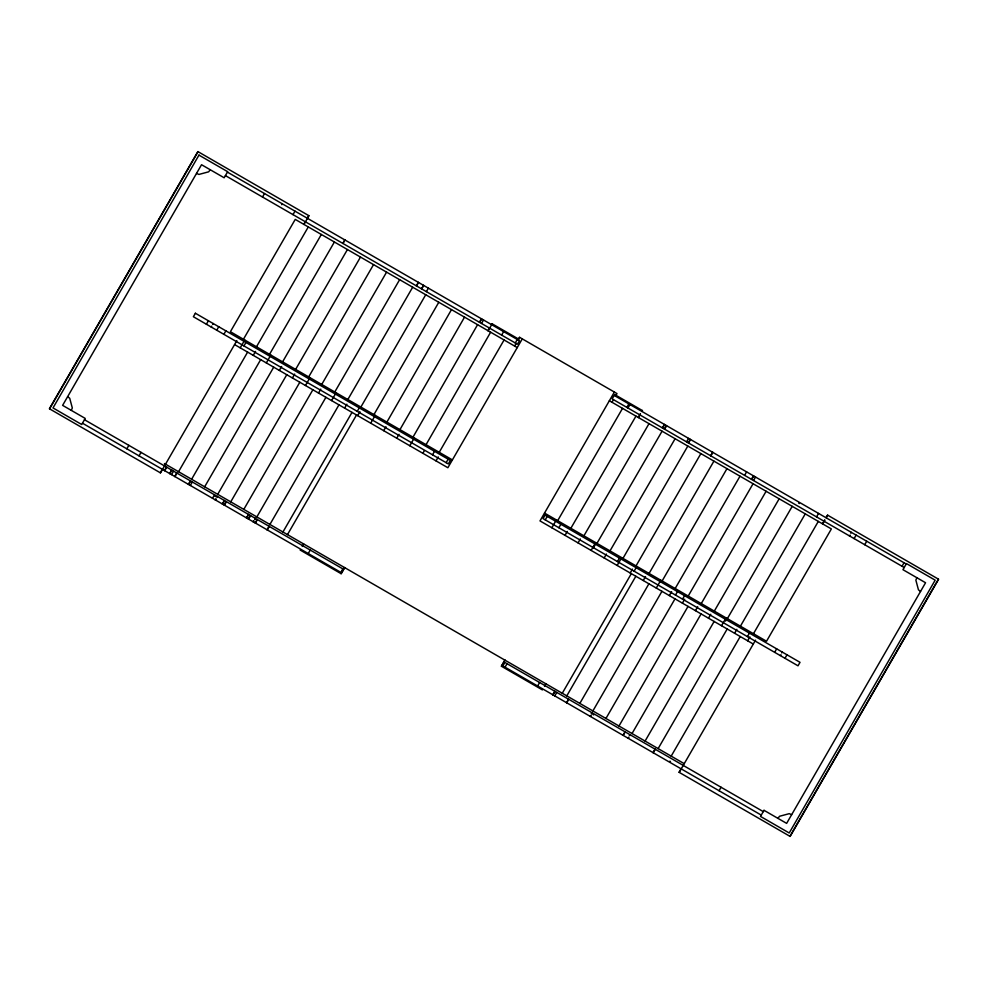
<?xml version="1.0" encoding="UTF-8"?>
<svg xmlns="http://www.w3.org/2000/svg" width="988" height="988" viewBox="0 0 988 988"><rect width="100%" height="100%" fill="white"/><g stroke="black" fill="none" stroke-linecap="round" stroke-linejoin="round"><path stroke-width="1.48" d="M71.309 410.378L72.309 407.958L69.716 398.25L67.629 396.657M916.864 577.721L915.864 580.141L918.457 589.848L920.544 591.442M386.901 422.086L451.491 309.615M399.955 429.619L464.533 317.148M412.996 437.153L477.587 324.681M426.05 444.686L490.628 332.215M49.573 408.847L198.045 151.695M262.487 197.02L264.5 193.537M126.835 448.824L128.848 445.341M206.393 324.249L208.406 320.767M211.197 327.016L211.704 326.151M212.704 324.41L213.21 323.545M281.827 204.701L282.321 203.824M139.036 455.863L141.049 452.381M216.73 330.214L218.743 326.732M223.868 334.327L225.869 330.856M292.979 214.618L294.992 211.136M160.315 472.783L162.464 469.065M303.761 224.325L305.206 221.843M306.638 219.361L308.787 215.631M236.836 340.662L160.488 472.894L49.4 408.748L197.872 151.584L308.96 215.73L303.934 224.424M164.502 470.56L166.515 467.089M164.675 470.659L166.676 467.188M243.443 339.255L308.293 226.931M240.22 347.838L244.752 340.008M169.615 473.524L171.628 470.041M169.788 473.623L171.801 470.14M243.962 345.936L245.963 342.453M171.542 474.635L173.555 471.153M174.728 476.475L176.741 472.993M174.901 476.574L176.914 473.091M178.556 471.721L247.618 352.111M256.485 346.788L321.335 234.477M253.274 355.371L255.534 351.456M188.412 484.367L190.412 480.884M188.584 484.466L190.585 480.983M191.61 479.254L260.671 359.644M190.326 485.479L192.327 481.996M269.539 354.322L334.389 242.011M266.328 362.905L270.848 355.075M342.787 243.369L344.8 239.899M342.959 243.468L344.973 239.998M204.664 486.788L273.713 367.178M282.593 361.855L347.43 249.544M279.369 370.438L281.629 366.523M212.506 498.285L214.519 494.803M217.706 494.321L286.767 374.711M215.31 499.903L215.816 499.026M217.323 496.421L217.088 497.446L217.496 496.519M215.483 500.002L215.989 499.125M295.634 369.389L360.484 257.078M292.423 377.972L294.683 374.057M222.349 503.966L224.362 500.484M222.522 504.065L224.535 500.583M224.227 505.053L226.24 501.571M224.4 505.152L226.413 501.669M230.76 501.855L299.821 382.245M308.688 376.922L373.538 264.611M305.465 385.505L309.985 377.675M243.801 509.388L312.863 389.778M321.73 384.456L386.58 272.145M246.457 517.885L248.47 514.402M318.519 393.039L320.779 389.124M246.63 517.984L248.643 514.501M248.383 518.996L250.396 515.514M248.556 519.095L250.569 515.613M253.163 521.75L253.669 520.886M254.669 519.145L255.176 518.28M253.336 521.862L253.842 520.985M254.842 519.243L255.349 518.379M256.855 516.922L325.916 397.312M255.213 522.936L257.213 519.453M255.386 523.035L257.386 519.552M334.784 391.989L399.634 279.678M331.573 400.572L336.093 392.742M269.909 524.455L338.958 404.845M267.093 529.79L269.094 526.32M267.266 529.889L269.267 526.419M347.838 399.523L412.675 287.212M344.614 408.106L346.874 404.191M416.356 285.853L418.356 282.37M416.528 285.952L418.529 282.469M421.506 288.829L423.519 285.347M421.678 288.928L423.691 285.446M282.951 531.989L352.012 412.379M357.261 411.354L359.274 407.871M426.371 291.633L428.384 288.163M360.879 407.056L425.729 294.745M287.471 534.607L356.532 414.985M357.668 415.639L359.928 411.724M373.933 414.59L438.783 302.279M370.71 423.173L375.23 415.343M302.254 546.389L303.662 543.943M308.244 553.552L310.244 550.069M383.702 430.682L385.962 426.767M396.756 438.215L399.016 434.3M479.452 322.273L481.465 318.803M479.625 322.384L481.638 318.902M409.798 445.749L414.318 437.919M481.514 323.471L483.527 319.989M341.033 573.645L344.54 567.557M344.713 567.655L341.206 573.744L300.142 550.032M487.973 330.684L489.48 328.065M491.493 324.595L491.987 323.718L518.651 339.106M488.146 330.782L492.16 323.817M422.852 453.282L424.358 450.664M432.522 454.801L434.535 451.318M501.632 335.093L503.645 331.61M439.228 452.294L504.078 339.983M436.017 460.877L438.277 456.962M446.156 462.668L448.169 459.198M515.267 342.959L517.28 339.477M517.984 339.884L519.49 337.266L616.994 393.57L615.487 396.176M514.637 346.072L516.144 343.466M518.157 339.983L519.663 337.377M522.269 338.884L447.873 467.732L234.576 344.577M614.375 392.063L539.991 520.911L753.288 644.053M611.967 402.264L613.474 399.658M545.228 519.873L547.241 516.391M551.847 527.753L556.368 519.923M557.677 520.676L622.526 408.365M626.849 407.377L628.862 403.894M558.862 527.74L560.875 524.258M627.973 408.032L629.986 404.549M565.013 535.36L567.273 531.445M638.285 417.455L640.286 413.984M641.792 411.366L642.299 410.502M638.458 417.554L640.459 414.083M641.965 411.465L642.472 410.6L614.684 394.558M504.856 660.108L501.336 666.196L542.4 689.908M501.509 666.295L505.029 660.206M505.053 667.184L507.066 663.701M578.066 542.894L580.327 538.979M591.108 550.427L595.628 542.597M662.405 427.903L664.418 424.432M593.467 547.723L595.468 544.24M662.578 428.014L664.591 424.531M664.381 429.051L666.394 425.569M664.554 429.15L666.554 425.667M604.162 557.961L606.422 554.046M537.608 685.981L539.621 682.498M544.512 686.252L545.919 683.82M617.451 561.567L619.464 558.084M686.561 441.858L688.574 438.376M617.154 565.457L621.674 557.627M688.34 442.883L690.34 439.401M688.513 442.982L690.513 439.499M622.971 558.381L687.821 446.057M552.811 694.749L554.811 691.279M552.984 694.848L554.984 691.378M554.787 695.898L556.787 692.415M630.196 572.991L632.456 569.076M562.271 693.255L631.332 573.645M636.025 565.914L700.875 453.591M634.123 571.188L636.124 567.717M566.791 695.873L635.852 576.251M566.532 702.678L568.545 699.195M566.704 702.777L568.718 699.294M710.644 455.764L712.657 452.282M710.817 455.863L712.83 452.381M643.25 580.524L645.51 576.609M649.079 573.448L713.916 461.124M579.845 703.407L648.906 583.784M656.291 588.058L660.811 580.228M662.121 580.981L726.97 468.658M592.886 710.94L661.948 591.318M590.207 716.349L590.713 715.473M591.713 713.731L592.22 712.867M590.379 716.448L590.886 715.571M592.392 712.966L591.886 713.842L591.207 713.447M669.345 595.591L671.605 591.676M675.175 588.515L740.012 476.191M675.483 595.072L677.496 591.59M744.594 475.364L746.607 471.881M605.94 718.474L675.002 598.851M751.473 479.328L753.486 475.858M682.535 599.148L684.536 595.665M751.646 479.427L753.659 475.957M682.399 603.125L684.659 599.21M753.535 480.526L755.548 477.043M688.216 596.048L753.066 483.725M618.994 726.007L688.043 606.385M623.008 735.282L625.021 731.812M623.181 735.381L625.194 731.91M695.441 610.658L697.701 606.743M701.27 603.582L766.12 491.258M628.059 738.197L628.566 737.332M630.072 734.726L629.294 735.43M628.232 738.308L628.739 737.431M629.739 735.69L630.245 734.825M632.036 733.541L701.097 613.919M708.495 618.192L710.755 614.277M714.312 611.115L779.162 498.792M645.09 741.074L714.151 621.452M721.536 625.725L726.057 617.895M725.624 621.119L725.55 620.501M727.366 618.649L792.215 506.338M653.056 752.634L655.056 749.151M653.229 752.733L655.229 749.25M658.132 748.608L727.193 628.986M734.59 633.259L736.85 629.344M740.42 626.182L805.257 513.871M671.185 756.141L740.247 636.519M747.422 636.605L749.435 633.135M816.545 516.897L818.546 513.414M747.644 640.792L749.904 636.877M753.461 633.716L818.311 521.405M681.189 768.54L679.04 772.27L790.128 836.416L938.6 579.252L827.512 515.106L826.079 517.601M822.485 523.813L824.647 520.083M679.213 772.369L755.548 640.138M822.658 523.912L824.819 520.182M826.252 517.7L827.685 515.217M774.654 652.327L776.667 648.844M780.187 655.526L781.039 654.859M781.693 652.907L782.187 652.043M849.297 535.805L850.162 535.15M850.804 533.199L851.31 532.334M784.978 658.292L786.991 654.809M854.101 538.584L856.114 535.101M719.066 790.746L721.067 787.263M864.71 544.709L866.723 541.226M902.032 566.248L904.032 562.777M789.955 836.305L938.427 579.153M570.854 528.284L635.963 416.121M583.908 535.817L649.017 423.654M596.95 543.363L662.071 431.188M610.004 550.896L675.113 438.721M210.234 169.751L208.641 171.826L198.934 174.431L196.513 173.419M777.939 818.348L779.532 816.273L789.239 813.667L791.66 814.68M227.425 172.134L519.453 340.736L517.44 344.219L225.412 175.605M906.206 564.024L614.178 395.422L612.165 398.905L904.205 567.507M798.65 503.09L799.415 503.534M517.243 347.578L295.239 219.398L230.389 331.721L452.393 459.902M609.361 400.758L831.365 528.938L766.515 641.249L544.512 513.081M164.428 463.557L684.239 763.675M84.474 419.727L342.848 568.89L340.835 572.373L82.461 423.197M763.267 811.617L504.893 662.454L502.88 665.937L761.254 815.1M214.976 496.223L215.606 496.594M593.096 714.534L593.726 714.904M669.839 761.168L670.469 761.526M198.959 155.116L53.006 407.933L81.708 424.507L85.227 418.418L62.615 405.364L201.54 164.724L224.153 177.778L227.672 171.69L198.959 155.116M195.377 313.245L193.376 316.728L448.33 463.928L450.343 460.445L195.377 313.245M545.055 515.131L543.054 518.614L798.008 665.813L800.021 662.331L545.055 515.131M764.02 810.321L760.501 816.409L789.214 832.983L935.167 580.166L906.465 563.592L902.946 569.681L925.558 582.747L786.633 823.375L764.02 810.321"/></g></svg>
